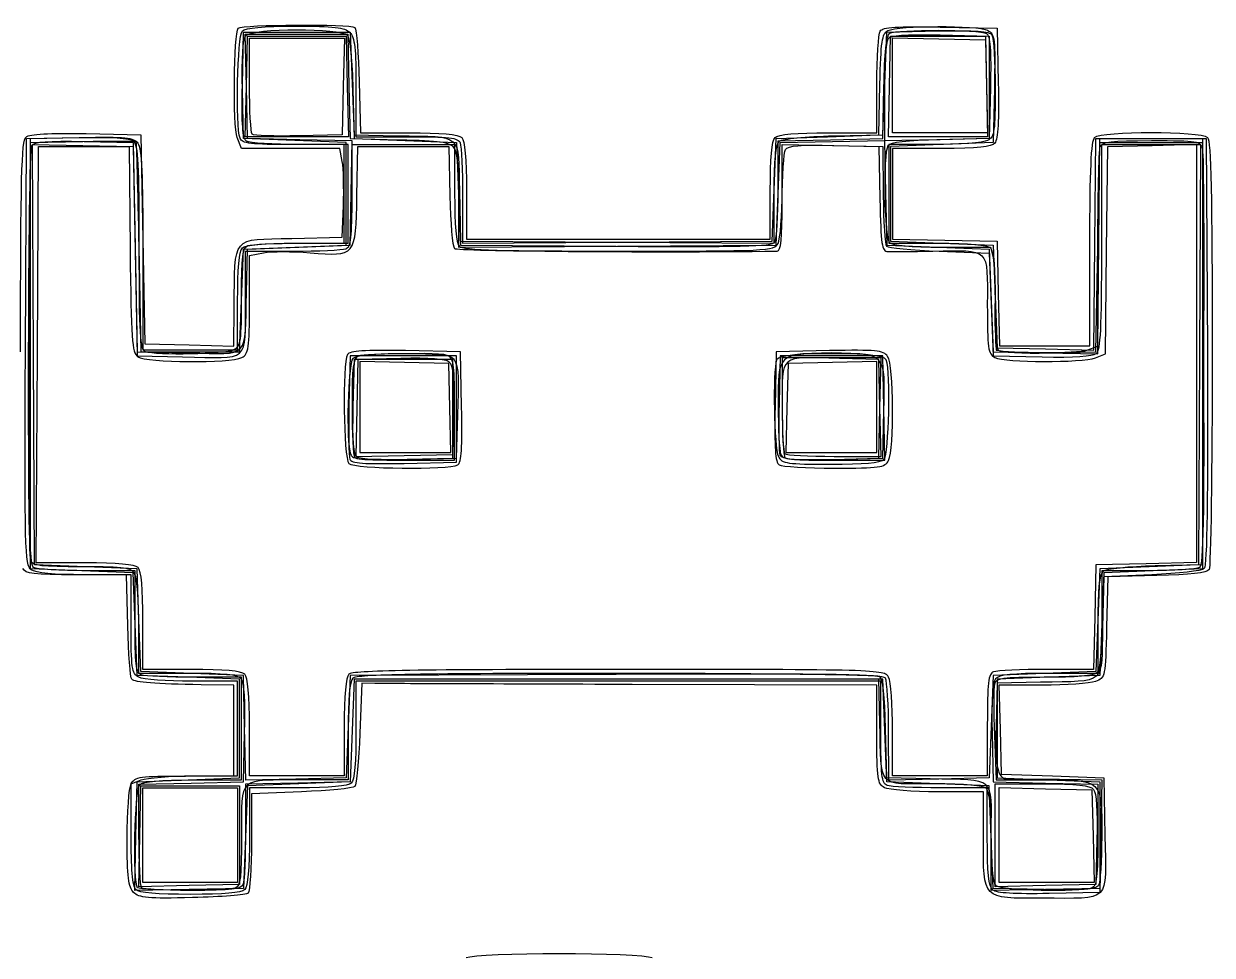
# Model space of a CAD drawing. Extents: x 86 to 356, y 52 to 258.
# Drawn here: x 194 to 279, y 187.7 to 254.3 of the extents above; entities that cross this region are included whole.
import ezdxf

# ---------------------------------------------------------------- set-up
doc = ezdxf.new("R2010")
doc.units = 0
doc.layers.add('Layer_1', color=7, linetype='CONTINUOUS')

msp = doc.modelspace()

# ---------------------------------------------------------------- linework, layer by layer
at = {"layer": 'Layer_1', "color": 7}
for points in [[(209.591859, 249.949873), (209.670946, 253.737944), (213.480946, 253.737944), (217.290946, 253.737944), (217.432057, 250.069055), (217.573169, 246.400166), (220.677613, 246.33057)], [(209.87418, 249.857391), (209.953169, 253.455724), (213.480946, 253.455724), (217.008724, 253.455724), (217.087712, 249.857391), (217.166698, 246.259058), (213.480946, 246.259058), (209.795195, 246.259058), (209.87418, 249.857391), (209.87418, 249.857391)], [(209.883573, 235.11128), (209.953169, 238.215724), (213.622057, 238.356836), (217.290946, 238.497947), (217.369636, 242.229142), (217.448325, 245.96034), (213.700747, 246.039142), (209.953169, 246.117947), (209.87442, 249.857391), (209.795674, 253.596836), (213.464563, 253.596836), (217.133452, 253.596836), (217.212198, 249.857391), (217.290946, 246.117947), (220.818724, 246.041868)], [(210.09428, 249.974985), (210.09428, 253.314613), (213.489633, 253.314613), (216.884987, 253.314613), (216.805744, 249.857391), (216.726502, 246.400169), (213.607261, 246.320893)], [(251.881109, 246.320503), (255.390946, 246.400166), (255.532057, 250.069055), (255.673169, 253.737944), (259.319968, 253.817293)], [(259.50543, 253.535353), (263.010946, 253.455724), (263.010946, 249.786836), (263.010946, 246.117947), (259.263368, 246.039142), (255.51579, 245.96034), (255.594479, 242.229142), (255.673169, 238.497947), (259.342057, 238.356836), (263.010946, 238.215724), (263.152057, 234.546836), (263.293169, 230.877947), (267.032613, 230.799198), (270.772057, 230.720453), (270.772057, 237.902229)], [(255.876402, 249.857391), (255.955391, 253.455724), (259.342057, 253.455724), (262.728724, 253.455724), (262.807712, 249.857391), (262.886698, 246.259058), (259.342057, 246.259058), (255.797417, 246.259058), (255.876402, 249.857391), (255.876402, 249.857391)], [(256.096502, 249.936904), (256.096502, 253.332526), (259.412613, 253.253016), (262.728724, 253.173502), (262.808237, 249.857391), (262.887748, 246.54128), (259.492126, 246.54128), (256.096502, 246.54128), (256.096502, 249.936904), (256.096502, 249.936904)], [(259.504795, 254.098771), (263.575391, 254.020169), (263.654117, 250.107821)], [(217.948375, 250.187467), (218.041358, 246.54128), (221.490263, 246.54128)], [(225.33428, 241.999365), (225.33428, 238.632507), (236.411502, 238.706337), (247.488724, 238.780169), (247.629835, 242.449058), (247.770946, 246.117947), (251.439835, 246.259058), (255.108724, 246.400169), (255.18767, 249.993064)], [(251.49628, 246.54128), (254.967613, 246.54128), (254.971931, 249.998502)], [(202.180255, 238.356836), (202.333169, 230.877947), (205.860946, 230.877947), (209.388724, 230.877947), (209.529835, 234.546836), (209.670946, 238.215724), (213.339835, 238.356836), (217.008724, 238.497947), (217.008724, 242.166836), (217.008724, 245.835724), (213.339835, 245.976836), (209.670946, 246.117947), (209.591456, 249.606041)], [(217.493503, 249.627772), (217.573169, 246.117938), (221.242057, 245.976827), (224.910946, 245.835716), (225.052057, 242.166827), (225.193169, 238.497938), (236.322238, 238.424061)], [(217.71428, 249.766676), (217.71428, 246.259058), (221.352974, 246.259058)], [(225.052057, 241.686361), (225.052057, 238.350432), (236.411502, 238.424191), (247.770946, 238.497947), (247.912057, 242.166836), (248.053169, 245.835724), (251.792613, 245.914473), (255.532057, 245.993219), (255.536375, 249.442251)], [(247.907737, 242.511412), (247.912055, 245.960444), (251.651499, 246.039193), (255.390944, 246.117938), (255.470375, 249.775657)], [(263.371595, 249.702127), (263.293169, 245.835713), (259.62428, 245.694602), (255.955391, 245.553491), (255.955391, 242.166824), (255.955391, 238.780158), (259.62428, 238.639047), (263.293169, 238.497935), (263.43428, 234.829047), (263.575391, 231.160158), (267.027987, 231.080952), (270.480584, 231.001749), (270.555765, 238.559841), (270.630946, 246.117935), (274.582057, 246.117935), (278.533169, 246.117935), (278.606202, 230.894524)], [(263.090293, 249.764735), (263.010944, 246.117935), (259.494158, 246.038216)], [(194.074988, 230.877947), (194.148724, 246.117947), (197.956176, 246.197166)], [(194.35789, 230.755033), (194.430946, 245.835724), (198.170391, 245.914473)], [(201.972376, 196.227154), (202.050946, 200.115724), (205.719835, 200.256836), (209.388724, 200.397947), (209.388724, 203.925724), (209.388724, 207.453502), (205.719835, 207.594613), (202.050946, 207.735724), (201.909835, 211.404613), (201.768724, 215.073502), (198.099835, 215.214613), (194.430946, 215.355724), (194.430946, 230.736836), (194.430946, 246.117947), (197.919041, 246.197437)], [(209.749751, 203.987909), (209.670946, 207.735724), (206.002057, 207.876836), (202.333169, 208.017947), (202.192057, 211.686836), (202.050946, 215.355724), (198.382057, 215.496836), (194.713169, 215.637947), (194.640135, 230.67473), (194.567102, 245.711516), (198.167913, 245.632508), (201.768724, 245.553502), (201.909835, 238.074613), (202.050946, 230.595724), (205.296502, 230.513818)], [(198.263211, 245.915353), (201.768724, 245.835724), (201.909835, 238.356836), (202.050946, 230.877947), (205.782971, 230.799252)], [(198.420821, 246.478895), (202.333169, 246.400169), (202.47428, 238.92128), (202.615391, 231.442391), (205.790391, 231.362593), (208.965391, 231.282794), (209.001408, 234.043704)], [(216.729327, 244.495169), (216.559813, 245.412391), (213.037841, 245.412391), (209.515865, 245.412391), (209.219893, 246.188502)], [(210.291149, 246.438483), (210.291149, 246.438483)], [(213.39628, 238.639058), (216.867613, 238.639058), (216.867613, 242.166836), (216.867613, 245.694613), (213.228919, 245.694613)], [(213.786252, 238.639058), (217.149835, 238.639058), (217.149835, 242.166836), (217.149835, 245.694613), (213.692613, 245.698931)], [(217.432057, 242.055919), (217.432057, 245.694613), (221.100946, 245.694613), (224.769835, 245.694613), (224.769835, 242.22328)], [(248.19428, 242.438937), (248.19428, 245.711476), (251.792613, 245.632491), (255.390946, 245.553502), (255.424257, 242.08649)], [(271.05428, 238.391394), (271.05428, 245.694613), (274.58453, 245.694613), (278.114783, 245.694613), (278.041752, 230.66628), (277.968724, 215.637947), (274.440946, 215.496836), (270.913169, 215.355724), (270.772057, 211.686836), (270.630946, 208.017947), (266.962057, 207.876836), (263.293169, 207.735724), (263.152057, 204.066836), (263.010946, 200.397947), (259.412613, 200.318958), (255.81428, 200.239973), (255.809962, 203.705625)], [(259.078389, 245.694611), (255.81428, 245.694611), (255.81428, 242.166833), (255.81428, 238.639055), (259.285613, 238.639055)], [(269.991245, 230.986176), (270.762651, 231.283731), (270.837911, 238.700839), (270.913169, 246.117944), (274.582057, 246.117944), (278.250946, 246.117944), (278.250946, 230.736833), (278.250946, 215.355722), (274.723169, 215.214611), (271.195391, 215.073499), (271.05428, 211.404611), (270.913169, 207.735722), (267.24428, 207.594611), (263.575391, 207.453499), (263.575391, 203.925722), (263.575391, 200.397944), (267.24428, 200.256833), (270.913169, 200.115722), (270.913169, 196.305722), (270.913169, 192.495722), (267.032613, 192.417202), (263.152057, 192.338682), (263.152057, 195.81798)], [(270.607872, 230.445819), (271.327095, 230.71927), (271.402356, 238.136375), (271.477613, 245.553483), (274.652613, 245.633281), (277.827613, 245.713079), (277.827613, 230.754491), (277.827613, 215.795901), (274.22928, 215.716915), (270.630946, 215.637927), (270.552198, 211.898483), (270.473452, 208.159038), (267.118059, 208.159038)], [(267.267752, 230.798016), (270.630944, 230.877935), (270.772055, 238.356824), (270.913166, 245.835713), (274.582055, 245.835713), (278.250944, 245.835713), (278.324, 230.755025)], [(198.323118, 215.779058), (194.84929, 215.779058), (194.92234, 230.66628), (194.995391, 245.553502), (198.240946, 245.553502), (201.486502, 245.553502), (201.55936, 238.215724)], [(217.779312, 242.025719), (217.855391, 245.553497), (221.100946, 245.553497), (224.346502, 245.553497), (224.426272, 242.030615)], [(251.885814, 245.633744), (255.108724, 245.553497), (255.187473, 241.814052)], [(259.589724, 245.412391), (256.096502, 245.412391), (256.096502, 242.175029), (256.096502, 238.937663), (259.835946, 238.858917), (263.575391, 238.780169), (263.654139, 235.040724), (263.732885, 231.30128), (266.97025, 231.30128), (270.207613, 231.30128), (270.207613, 238.582613)], [(225.114206, 242.375234), (225.193169, 238.780166), (236.411502, 238.706373), (247.629835, 238.632578), (247.629835, 242.129038)], [(225.616502, 242.392613), (225.616502, 238.92128), (236.482057, 238.92128), (247.347613, 238.92128), (247.347613, 242.392613)], [(213.116041, 238.983312), (216.726502, 239.062391), (216.81267, 241.320169)], [(202.47428, 238.161783), (202.47428, 231.019058), (205.860946, 231.019058), (209.247613, 231.019058), (209.247613, 234.490391)], [(209.812057, 234.411101), (209.812057, 238.074613), (213.175641, 238.074613)], [(259.43492, 238.074613), (263.010946, 237.933502), (263.152057, 234.264613), (263.293169, 230.595724), (266.781263, 230.516234)], [(259.650126, 238.356824), (263.090863, 238.356824), (263.275866, 237.619716)], [(210.09428, 234.261754), (210.09428, 237.766813), (211.109602, 237.957291)], [(224.910946, 226.785724), (224.910946, 230.595724), (221.100946, 230.595724), (217.290946, 230.595724), (217.211264, 227.083602)], [(220.919048, 230.393907), (217.855391, 230.313502), (217.776078, 226.847523), (217.696765, 223.381543), (221.162745, 223.460856), (224.628724, 223.540169), (224.70813, 226.673267), (224.70813, 226.673267)], [(225.272005, 226.948609), (225.193169, 230.877947), (221.263831, 230.956785)], [(251.578398, 230.957166), (247.770946, 230.877947), (247.69211, 226.948609)], [(255.469695, 226.85628), (255.390946, 230.595724), (251.722057, 230.595724), (248.053169, 230.595724), (247.97319, 227.225489)], [(255.187712, 226.85628), (255.266698, 230.454613), (251.73049, 230.454613), (248.19428, 230.454613), (248.19428, 226.973874)], [(255.187966, 226.85628), (255.108724, 230.313502), (252.286502, 230.39601)], [(224.628724, 226.785724), (224.628724, 230.313502), (221.100946, 230.313502), (217.573169, 230.313502), (217.49324, 226.949284)], [(224.4263, 226.85628), (224.346502, 230.03128), (221.171502, 230.111078), (217.996502, 230.190877), (217.996502, 226.936078), (217.996502, 223.68128), (221.2513, 223.68128), (224.506099, 223.68128), (224.4263, 226.85628), (224.4263, 226.85628)], [(254.967613, 226.936078), (254.967613, 230.190877), (251.792613, 230.111078), (248.617613, 230.03128), (248.537815, 226.85628), (248.458016, 223.68128), (251.712815, 223.68128), (254.967613, 223.68128), (254.967613, 226.936078), (254.967613, 226.936078)], [(278.329088, 230.172391), (278.250946, 215.637947), (274.881854, 215.557976)], [(221.165804, 222.896937), (224.910946, 222.975724), (224.910946, 226.785724), (224.910946, 226.785724)], [(221.20475, 223.179432), (224.910946, 223.257947), (224.993036, 226.362391), (224.993036, 226.362391)], [(221.289095, 223.116836), (224.769835, 223.116836), (224.769835, 226.75553), (224.769835, 226.75553)], [(221.383169, 223.186872), (224.628724, 223.257947), (224.628724, 226.785724), (224.628724, 226.785724)], [(251.825949, 223.179207), (255.390946, 223.257947), (255.471041, 226.641424), (255.471041, 226.641424)], [(251.848126, 223.178916), (255.108724, 223.257947), (255.187712, 226.85628), (255.187712, 226.85628)], [(251.862503, 223.116836), (255.54844, 223.116836), (255.469695, 226.85628), (255.469695, 226.85628)], [(251.918893, 223.399058), (255.267209, 223.399058), (255.187966, 226.85628), (255.187966, 226.85628)], [(224.989782, 222.790155), (224.989782, 222.790155)], [(255.475613, 223.17328), (255.475613, 223.17328)], [(255.804351, 223.098282), (255.804351, 223.098282)], [(201.909835, 211.575919), (201.909835, 215.214613), (198.452613, 215.218931)], [(274.370388, 215.218923), (271.054277, 215.214605), (271.054277, 211.743272)], [(201.393518, 211.286204), (201.300534, 214.932391), (197.684269, 214.932391)], [(201.627613, 211.414542), (201.627613, 214.932391), (198.294887, 214.932391)], [(274.639735, 214.93238), (271.195391, 214.791269), (271.116428, 211.196204)], [(274.994398, 214.870999), (271.477613, 214.79128), (271.398548, 211.182727)], [(205.68528, 207.876836), (202.192057, 207.876836), (202.192057, 211.140944)], [(205.945613, 208.159058), (202.47428, 208.159058), (202.47428, 211.630391)], [(270.772057, 211.370058), (270.772057, 207.876836), (267.278835, 207.876836)], [(255.17832, 204.349055), (255.108724, 207.453499), (236.340946, 207.453499), (217.573169, 207.453499), (217.432057, 203.784611), (217.290946, 200.115722), (213.622057, 199.974611), (209.953169, 199.833499), (209.812057, 196.164611), (209.670946, 192.495722), (205.782376, 192.417151), (201.893802, 192.338578), (201.972376, 196.227151), (201.972376, 196.227154)], [(206.058502, 200.256836), (209.529835, 200.256836), (209.529835, 203.925724), (209.529835, 207.594613), (206.166252, 207.594613)], [(236.323056, 207.808284), (217.290946, 207.735724), (217.149835, 204.066836), (217.008724, 200.397947), (213.41864, 200.31902), (209.828556, 200.240094), (209.749751, 203.987909), (209.749751, 203.987909)], [(266.939968, 192.416366), (263.293166, 192.495716), (263.152055, 196.164605), (263.010944, 199.833494), (259.342055, 199.974605), (255.673166, 200.115716), (255.532055, 203.784605), (255.390944, 207.453494), (236.482055, 207.453494), (217.573166, 207.453494), (217.432055, 203.784605), (217.290944, 200.115716), (213.551499, 200.036968), (209.812055, 199.958222), (209.812055, 196.602828)], [(205.447542, 200.539058), (208.965391, 200.539058), (208.965391, 203.784613), (208.965391, 207.030169), (206.637057, 207.066601)], [(206.161541, 200.539058), (209.247613, 200.539058), (209.247613, 203.925724), (209.247613, 207.312391), (205.983504, 207.312391)], [(255.249835, 203.673686), (255.249835, 207.31238), (236.482057, 207.31238), (217.71428, 207.31238), (217.71428, 203.841047)], [(219.054835, 207.1556), (218.137613, 207.171291), (217.996502, 203.595265)], [(254.967613, 203.51232), (254.967613, 207.030169), (237.469835, 207.085044)], [(266.679835, 207.240865), (263.575391, 207.171269), (263.494986, 204.107611)], [(266.793331, 207.030169), (263.698016, 207.030169), (263.777815, 203.855169), (263.857613, 200.680169), (267.526502, 200.539058), (271.195391, 200.397947), (271.273293, 196.270006)], [(216.867613, 204.010371), (216.867613, 200.539038), (213.480946, 200.539038), (210.09428, 200.539038), (210.09428, 204.010371), (210.09428, 204.010391)], [(262.869835, 204.177732), (262.869835, 200.539038), (259.483169, 200.539038), (256.096502, 200.539038), (256.096502, 203.803147)], [(202.192057, 196.34457), (202.192057, 199.95823), (205.931502, 200.036976), (209.670946, 200.115724), (209.750437, 203.603819)], [(217.149835, 203.728169), (217.149835, 200.256836), (213.974835, 200.252969)], [(258.777613, 200.328351), (255.673169, 200.397947), (255.593449, 203.914732)], [(263.213678, 203.603819), (263.293169, 200.115724), (267.032613, 200.036976), (270.772057, 199.95823), (270.772057, 196.327727)], [(263.378958, 203.431827), (263.496721, 200.256827), (266.832009, 200.256827)], [(201.627613, 196.369154), (201.627613, 199.988583), (202.351541, 200.263821)], [(202.254118, 196.226674), (202.333169, 199.833502), (205.860946, 199.833502), (209.388724, 199.833502), (209.388724, 196.305724), (209.388724, 192.777947), (205.781896, 192.698896), (202.175068, 192.619846), (202.254118, 196.226674), (202.254118, 196.226674)], [(263.43428, 196.297292), (263.43428, 199.974613), (266.786391, 199.974613)], [(268.028141, 200.30154), (271.069776, 200.256824), (270.991474, 196.235158), (270.913169, 192.213491), (267.283638, 192.134271)], [(202.47428, 196.305724), (202.47428, 199.692391), (205.860946, 199.692391), (209.247613, 199.692391), (209.247613, 196.305724), (209.247613, 192.919058), (205.860946, 192.919058), (202.47428, 192.919058), (202.47428, 196.305724), (202.47428, 196.305724)], [(213.565613, 199.69238), (210.09428, 199.69238), (210.09428, 196.221047)], [(213.811417, 199.41018), (210.235391, 199.269069), (210.235391, 195.836141)], [(262.587613, 196.043661), (262.587613, 199.410169), (259.323504, 199.410169)], [(262.869835, 196.199157), (262.869835, 199.69238), (259.506252, 199.69238)], [(263.716502, 196.314671), (263.716502, 199.710293), (267.032613, 199.630782), (270.348724, 199.551269), (270.428237, 196.235158), (270.507748, 192.919047), (267.112126, 192.919047), (263.716502, 192.919058), (263.716502, 196.314682), (263.716502, 196.314671)], [(270.711027, 195.983108), (270.630946, 192.777947), (267.032613, 192.698958), (263.43428, 192.619973), (263.43428, 196.297292), (263.43428, 196.297292)], [(201.809982, 192.212574), (201.809982, 192.212562)], [(201.96628, 192.411047), (201.96628, 192.411058)], [(202.097981, 192.542754), (202.097984, 192.542762)], [(202.380207, 192.542754), (202.380207, 192.542762)]]:
    msp.add_lwpolyline(points, dxfattribs=at)
for points in [[(209.288532, 254.01486), (209.56119, 254.286307), (217.353744, 254.33354), (217.622848, 254.065378)], [(209.58628, 253.822613), (209.81276, 254.049094), (211.068169, 254.16128), (213.376121, 254.16128)], [(213.376121, 254.16128), (216.137256, 254.16128), (216.915969, 254.072606), (217.270787, 253.717788)], [(255.754691, 253.847167), (256.440542, 254.214222), (262.211399, 254.231443), (262.889644, 253.868446)], [(209.219893, 246.188502), (208.909463, 247.00253), (208.968165, 253.695915), (209.288532, 254.01486)], [(209.418919, 246.14103), (209.089252, 247.000128), (209.230135, 253.466469), (209.58628, 253.822613)], [(209.591456, 249.606041), (209.538344, 251.936711), (209.620045, 253.224364), (209.83768, 253.486597)], [(209.83768, 253.486597), (210.290424, 254.032121), (216.655667, 254.05116), (217.10617, 253.508328)], [(217.10617, 253.508328), (217.281179, 253.297454), (217.448189, 251.624246), (217.493503, 249.627772)], [(217.270787, 253.717788), (217.626384, 253.36219), (217.71428, 252.579125), (217.71428, 249.766676)], [(217.622848, 254.065378), (217.750746, 253.937929), (217.897233, 252.19287), (217.948375, 250.187467)], [(254.971931, 249.998502), (254.974189, 251.899974), (255.079291, 253.618095), (255.205227, 253.816548)], [(255.18767, 249.993064), (255.255039, 253.058999), (255.338202, 253.624268), (255.754691, 253.847167)], [(255.205227, 253.816548), (255.377764, 254.088438), (256.437539, 254.158001), (259.504795, 254.098771)], [(255.470375, 249.775657), (255.524485, 252.267419), (255.65943, 253.503031), (255.893708, 253.651892)], [(255.770307, 253.253131), (255.941579, 253.523046), (256.890585, 253.594753), (259.50543, 253.535353)], [(255.893708, 253.651892), (256.351707, 253.942902), (262.347174, 253.933434), (262.808071, 253.64097)], [(259.319968, 253.817293), (262.047931, 253.87665), (263.024572, 253.805553), (263.1962, 253.535071)], [(262.808071, 253.64097), (263.078541, 253.469342), (263.14965, 252.4927), (263.090293, 249.764735)], [(262.889644, 253.868446), (263.413051, 253.588327), (263.444849, 253.313439), (263.371595, 249.702127)], [(263.1962, 253.535071), (263.32239, 253.336206), (263.427583, 251.622217), (263.429959, 249.726206)], [(255.536375, 249.442251), (255.538633, 251.339216), (255.644021, 253.054114), (255.770307, 253.253131)], [(209.874081, 245.932527), (209.6031, 246.104482), (209.532545, 247.108798), (209.591859, 249.949873)], [(210.291149, 246.438483), (210.182872, 246.546764), (210.09428, 248.138187), (210.09428, 249.974985)], [(263.654117, 250.107821), (263.707327, 247.463534), (263.627531, 246.068566), (263.407895, 245.803932)], [(263.429959, 249.726206), (263.433882, 246.604334), (263.382749, 246.251336), (262.888389, 245.986761)], [(194.116932, 246.232673), (194.381566, 246.452301), (195.776534, 246.532105), (198.420821, 246.478895)], [(220.677613, 246.33057), (225.43575, 246.223899), (225.021561, 246.593158), (225.114206, 242.375234)], [(221.490263, 246.54128), (223.796448, 246.54128), (225.051377, 246.429071), (225.277835, 246.202613)], [(247.68628, 246.202613), (247.912975, 246.429308), (249.172651, 246.54128), (251.49628, 246.54128)], [(270.54628, 246.202613), (271.016479, 246.672813), (278.147636, 246.672813), (278.617835, 246.202613)], [(193.725391, 230.866472), (193.725391, 243.349364), (193.791987, 245.962993), (194.116932, 246.232673)], [(194.528087, 245.633131), (194.699359, 245.903046), (195.648366, 245.974753), (198.263211, 245.915353)], [(197.919041, 246.197437), (200.249711, 246.250549), (201.537364, 246.168848), (201.799596, 245.951213)], [(197.956176, 246.197166), (201.290053, 246.266534), (201.80782, 246.215934), (202.118953, 245.790448)], [(198.170391, 245.914473), (200.227085, 245.957783), (201.936274, 245.957783), (201.968588, 245.914473)], [(201.799596, 245.951213), (202.116151, 245.688498), (202.192057, 244.218806), (202.192057, 238.352472)], [(201.968588, 245.914473), (202.000903, 245.87116), (202.096153, 242.470224), (202.180255, 238.356836)], [(202.118953, 245.790448), (202.382414, 245.430143), (202.47428, 243.457844), (202.47428, 238.161783)], [(213.228919, 245.694613), (210.171253, 245.694613), (209.562869, 245.765897), (209.418919, 246.14103)], [(213.692613, 245.698931), (211.791141, 245.701189), (210.072803, 245.806427), (209.874081, 245.932527)], [(213.607261, 246.320893), (211.891677, 246.277289), (210.399427, 246.330206), (210.291149, 246.438483)], [(220.818724, 246.041868), (223.727306, 245.979141), (224.408421, 245.882985), (224.69928, 245.494038)], [(221.352974, 246.259058), (224.41064, 246.259058), (225.019023, 246.187774), (225.162974, 245.812642)], [(225.162974, 245.812642), (225.257193, 245.567114), (225.33428, 243.851141), (225.33428, 241.999365)], [(225.277835, 246.202613), (225.50453, 245.975918), (225.616502, 244.716242), (225.616502, 242.392613)], [(247.347613, 242.392613), (247.347613, 244.716242), (247.459585, 245.975918), (247.68628, 246.202613)], [(247.629835, 242.129038), (247.629835, 244.672159), (247.730916, 245.709385), (248.000554, 245.933167)], [(248.000554, 245.933167), (248.211427, 246.108176), (249.884638, 246.275187), (251.881109, 246.320503)], [(248.432913, 245.351521), (248.603364, 245.620155), (249.497252, 245.693216), (251.885814, 245.633744)], [(259.494158, 246.038216), (257.115383, 245.984292), (255.906719, 245.847304), (255.759035, 245.614883)], [(262.888389, 245.986761), (262.588149, 245.826078), (260.873649, 245.694611), (259.078389, 245.694611)], [(263.407895, 245.803932), (263.162804, 245.508618), (262.224447, 245.412391), (259.589724, 245.412391)], [(270.207613, 238.582613), (270.207613, 243.869575), (270.300374, 245.956708), (270.54628, 246.202613)], [(270.943364, 245.530419), (271.0868, 245.904211), (271.682789, 245.976836), (274.606876, 245.976836)], [(274.606876, 245.976836), (277.994624, 245.976836), (278.103691, 245.957842), (278.253156, 245.341836)], [(278.617835, 246.202613), (278.872919, 245.94753), (278.955435, 242.134115), (278.952181, 230.750947)], [(194.461141, 215.943252), (194.200622, 216.622152), (194.265104, 245.218685), (194.528087, 245.633131)], [(224.69928, 245.494038), (224.934997, 245.178824), (225.052057, 243.915352), (225.052057, 241.686361)], [(248.1986, 241.53183), (248.200858, 243.433302), (248.306418, 245.152163), (248.432913, 245.351521)], [(255.759035, 245.614883), (255.392515, 245.038063), (255.488725, 239.077487), (255.870721, 238.695491)], [(270.772057, 237.902229), (270.772057, 241.852206), (270.849144, 245.284892), (270.943364, 245.530419)], [(278.253156, 245.341836), (278.337896, 244.992586), (278.372068, 238.166336), (278.329088, 230.172391)], [(216.81267, 241.320169), (216.860064, 242.561947), (216.822548, 243.990697), (216.729327, 244.495169)], [(247.677359, 238.706283), (247.801689, 238.902137), (247.90536, 240.614447), (247.907737, 242.511412)], [(247.902129, 238.620505), (248.062812, 238.920744), (248.19428, 240.63904), (248.19428, 242.438937)], [(214.429591, 237.960762), (217.700581, 237.695355), (217.68553, 237.677089), (217.779312, 242.025719)], [(216.985641, 238.245919), (217.360774, 238.38987), (217.432057, 238.998253), (217.432057, 242.055919)], [(224.426272, 242.030615), (224.470143, 240.093033), (224.616574, 238.397205), (224.751669, 238.262108)], [(224.769835, 242.22328), (224.769835, 239.899651), (224.881807, 238.639975), (225.108502, 238.41328)], [(247.841502, 238.070679), (248.104073, 238.073614), (248.195386, 238.958629), (248.1986, 241.53183)], [(255.187473, 241.814052), (255.257108, 238.507187), (255.322403, 238.071633), (255.751917, 238.048897)], [(255.424257, 242.08649), (255.442573, 240.17963), (255.547865, 238.52863), (255.658231, 238.417601)], [(209.001408, 234.043704), (209.069706, 239.278892), (208.743722, 238.887549), (213.116041, 238.983312)], [(201.55936, 238.215724), (201.623859, 231.719689), (201.686702, 230.837479), (202.10719, 230.525169)], [(202.192057, 238.352472), (202.192057, 231.980772), (202.247381, 231.058219), (202.638474, 230.908142)], [(209.247613, 234.490391), (209.247613, 236.81402), (209.359585, 238.073696), (209.58628, 238.300391)], [(209.529835, 234.808794), (209.529835, 237.72873), (209.602502, 238.324332), (209.976252, 238.467752)], [(209.58628, 238.300391), (209.812975, 238.527086), (211.072651, 238.639058), (213.39628, 238.639058)], [(209.976252, 238.467752), (210.221779, 238.561972), (211.936279, 238.639058), (213.786252, 238.639058)], [(211.109602, 237.957291), (211.66803, 238.062052), (213.162024, 238.063615), (214.429591, 237.960762)], [(213.175641, 238.074613), (215.025613, 238.074613), (216.740113, 238.151702), (216.985641, 238.245919)], [(224.751669, 238.262108), (224.93364, 238.080134), (238.550978, 237.967239), (247.841502, 238.070679)], [(225.108502, 238.41328), (225.360408, 238.161374), (228.286, 238.074613), (236.528573, 238.074613)], [(236.322238, 238.424061), (245.038126, 238.366203), (247.500321, 238.427391), (247.677359, 238.706283)], [(236.528573, 238.074613), (247.195588, 238.074613), (247.6209, 238.095018), (247.902129, 238.620505)], [(255.658231, 238.417601), (255.768594, 238.306569), (257.468105, 238.152224), (259.43492, 238.074613)], [(255.751917, 238.048897), (256.019049, 238.034758), (257.47137, 238.044749), (258.979295, 238.07108)], [(255.870721, 238.695491), (256.097092, 238.469123), (257.350294, 238.356824), (259.650126, 238.356824)], [(258.979295, 238.07108), (263.11799, 238.143382), (262.869835, 238.386757), (262.869835, 234.255515)], [(259.285613, 238.639055), (261.609242, 238.639055), (262.868918, 238.527083), (263.095613, 238.300388)], [(263.095613, 238.300388), (263.322308, 238.073693), (263.43428, 236.814017), (263.43428, 234.490388)], [(270.661819, 230.762459), (270.978449, 231.025238), (271.05428, 232.499277), (271.05428, 238.391394)], [(263.275866, 237.619716), (263.377618, 237.21431), (263.439066, 235.617228), (263.412419, 234.070648)], [(205.782971, 230.799252), (210.171117, 230.70672), (209.775501, 230.290704), (209.883573, 235.11128)], [(208.983944, 231.028986), (209.47844, 231.293635), (209.529835, 231.649494), (209.529835, 234.808794)], [(205.296502, 230.513818), (210.18281, 230.390509), (209.812057, 230.07052), (209.812057, 234.411101)], [(209.548389, 230.464542), (210.04311, 230.729309), (210.09428, 231.085247), (210.09428, 234.261754)], [(262.869835, 234.255515), (262.869835, 231.085166), (262.921084, 230.729255), (263.415726, 230.464531)], [(263.412419, 234.070648), (263.385777, 232.52407), (263.485602, 231.137055), (263.634265, 230.988392)], [(263.43428, 234.490388), (263.43428, 232.581155), (263.46603, 231.010978), (263.504835, 231.001106)], [(194.481707, 215.285169), (194.037924, 215.61102), (194.006876, 216.801219), (194.074988, 230.877947)], [(194.640113, 215.448799), (194.360298, 215.626438), (194.300354, 218.877494), (194.35789, 230.755033)], [(202.10719, 230.525169), (202.696702, 230.087321), (208.751368, 230.037988), (209.548389, 230.464542)], [(202.638474, 230.908142), (203.385313, 230.621551), (208.401133, 230.717077), (208.983944, 231.028986)], [(217.105377, 230.674563), (216.728489, 230.080644), (216.816644, 223.280694), (217.20628, 222.891058)], [(217.488502, 230.398169), (217.131146, 230.040816), (216.995959, 224.410658), (217.324195, 223.55529)], [(221.263831, 230.956785), (218.309661, 231.016055), (217.277634, 230.946005), (217.105377, 230.674563)], [(217.878474, 230.56553), (217.505082, 230.422248), (217.432057, 229.829776), (217.432057, 226.943679)], [(221.293126, 230.736836), (218.973677, 230.736836), (217.71514, 230.624807), (217.488502, 230.398169)], [(224.323419, 230.56553), (223.742823, 230.788327), (218.45907, 230.788327), (217.878474, 230.56553)], [(224.385124, 230.140339), (224.115379, 230.364206), (222.972664, 230.447806), (220.919048, 230.393907)], [(224.993036, 226.362391), (225.117474, 231.068249), (225.397785, 230.736836), (221.293126, 230.736836)], [(224.769835, 226.75553), (224.769835, 229.813196), (224.698552, 230.421579), (224.323419, 230.56553)], [(255.642974, 230.290419), (255.387102, 230.957212), (248.057012, 230.957212), (247.801141, 230.290419)], [(251.790674, 230.736836), (247.843046, 230.736836), (247.912057, 230.801882), (247.912057, 227.081098)], [(252.286502, 230.39601), (247.932804, 230.523289), (248.19428, 230.742291), (248.19428, 226.968494)], [(255.741176, 230.550448), (255.430043, 230.975946), (254.912275, 231.026534), (251.578398, 230.957166)], [(255.471041, 226.641424), (255.569934, 230.819055), (255.64382, 230.736836), (251.790674, 230.736836)], [(255.804351, 223.098282), (256.232595, 223.898467), (256.181307, 229.948532), (255.741176, 230.550448)], [(263.415726, 230.464531), (264.105734, 230.095251), (269.647873, 230.080838), (270.607872, 230.445819)], [(263.504835, 231.001106), (264.384957, 230.777193), (269.419423, 230.765605), (269.991245, 230.986176)], [(263.634265, 230.988392), (263.785703, 230.836954), (265.383447, 230.753238), (267.267752, 230.798016)], [(266.781263, 230.516234), (269.111933, 230.463122), (270.399586, 230.544823), (270.661819, 230.762459)], [(278.324, 230.755025), (278.381536, 218.877485), (278.32146, 215.626429), (278.041777, 215.44879)], [(278.606202, 230.894524), (278.656045, 220.505058), (278.584753, 215.57623), (278.381658, 215.372302)], [(278.952181, 230.750947), (278.949923, 222.438797), (278.849607, 215.48332), (278.729522, 215.294333)], [(224.70813, 226.673267), (224.770021, 229.115192), (224.69876, 229.88004), (224.385124, 230.140339)], [(247.801141, 230.290419), (247.513235, 229.540151), (247.610791, 223.961978), (247.921986, 223.380505)], [(255.475613, 223.17328), (255.831337, 223.529004), (255.970275, 229.437487), (255.642974, 230.290419)], [(217.211264, 227.083602), (217.167437, 225.151934), (217.196616, 223.401979), (217.276121, 223.194814)], [(247.912057, 227.081098), (247.912057, 225.391812), (247.990558, 223.805097), (248.086505, 223.555067)], [(247.97319, 227.225489), (247.9292, 225.371859), (247.956962, 223.689109), (248.034886, 223.486044)], [(248.19428, 226.973874), (248.19428, 225.059464), (248.282762, 223.404651), (248.390904, 223.296507)], [(248.19428, 226.968494), (248.19428, 225.212268), (248.278946, 223.690687), (248.382429, 223.587207)], [(217.432057, 226.943679), (217.432057, 225.045878), (217.516724, 223.408464), (217.620207, 223.304985)], [(217.49324, 226.949284), (217.433847, 224.44943), (217.506364, 223.524782), (217.775463, 223.350431)], [(224.989782, 222.790155), (225.261238, 222.962412), (225.331277, 223.994439), (225.272005, 226.948609)], [(247.69211, 226.948609), (247.632838, 223.994439), (247.702891, 222.962412), (247.974333, 222.790155)], [(248.382429, 223.587207), (248.485908, 223.483724), (250.077317, 223.399058), (251.918893, 223.399058)], [(217.20628, 222.891058), (217.595916, 222.501422), (224.395865, 222.413267), (224.989782, 222.790155)], [(217.276121, 223.194814), (217.388759, 222.901286), (218.247265, 222.835539), (221.165804, 222.896937)], [(217.324195, 223.55529), (217.474427, 223.163795), (218.011446, 223.111781), (221.20475, 223.179432)], [(217.620207, 223.304985), (217.723686, 223.201502), (219.374686, 223.116836), (221.289095, 223.116836)], [(217.775463, 223.350431), (217.974647, 223.221382), (219.598113, 223.147778), (221.383169, 223.186872)], [(247.921986, 223.380505), (248.186451, 222.88635), (248.542198, 222.834613), (251.675542, 222.834613)], [(247.974333, 222.790155), (248.172913, 222.664137), (249.950173, 222.559088), (251.923796, 222.556712)], [(248.034886, 223.486044), (248.141583, 223.207993), (249.086618, 223.116836), (251.862503, 223.116836)], [(248.086505, 223.555067), (248.236455, 223.164303), (248.761535, 223.111527), (251.825949, 223.179207)], [(248.390904, 223.296507), (248.499049, 223.188365), (250.054799, 223.135448), (251.848126, 223.178916)], [(251.675542, 222.834613), (253.991449, 222.834613), (255.249022, 222.946689), (255.475613, 223.17328)], [(251.923796, 222.556712), (255.185172, 222.552789), (255.538822, 222.602141), (255.804351, 223.098282)], [(198.120102, 215.496836), (195.200163, 215.496836), (194.604561, 215.569502), (194.461141, 215.943252)], [(197.684269, 214.932391), (194.647055, 214.932391), (194.040571, 215.003872), (193.896697, 215.378807)], [(198.294887, 214.932391), (196.073099, 214.932391), (194.802006, 215.049988), (194.481707, 215.285169)], [(198.452613, 215.218931), (196.551141, 215.221189), (194.835515, 215.324751), (194.640113, 215.448799)], [(201.899907, 214.950944), (201.635258, 215.44544), (201.279399, 215.496836), (198.120102, 215.496836)], [(202.135613, 215.440391), (201.90889, 215.667114), (200.648689, 215.779058), (198.323118, 215.779058)], [(202.47428, 211.630391), (202.47428, 213.95402), (202.362308, 215.213696), (202.135613, 215.440391)], [(271.142409, 215.170643), (270.873257, 214.947267), (270.772057, 213.90874), (270.772057, 211.370058)], [(274.881854, 215.557976), (272.990248, 215.513077), (271.350345, 215.343214), (271.142409, 215.170643)], [(278.041777, 215.44879), (277.846375, 215.324742), (276.194249, 215.221299), (274.370388, 215.218923)], [(278.381658, 215.372302), (278.217991, 215.207956), (276.534126, 215.009991), (274.639735, 214.93238)], [(278.729522, 215.294333), (278.581838, 215.061911), (277.373173, 214.924924), (274.994398, 214.870999)], [(202.192057, 211.140944), (202.192057, 212.936205), (202.06059, 214.650705), (201.899907, 214.950944)], [(271.054277, 211.743272), (271.054277, 209.419643), (270.942305, 208.159967), (270.71561, 207.933272)], [(201.67534, 207.451995), (201.571479, 207.555407), (201.44466, 209.280804), (201.393518, 211.286204)], [(202.173504, 207.604542), (201.678619, 207.869396), (201.627613, 208.225391), (201.627613, 211.414542)], [(202.356252, 207.765919), (201.981119, 207.90987), (201.909835, 208.518253), (201.909835, 211.575919)], [(271.116428, 211.196204), (271.023783, 206.978277), (271.437972, 207.347536), (266.679835, 207.240865)], [(271.398548, 211.182727), (271.320297, 207.611137), (271.312157, 207.571386), (270.604065, 207.302172)], [(206.637057, 207.066601), (203.381209, 207.117548), (201.895323, 207.232963), (201.67534, 207.451995)], [(205.983504, 207.312391), (204.188243, 207.312391), (202.473743, 207.443859), (202.173504, 207.604542)], [(206.166252, 207.594613), (204.316279, 207.594613), (202.601779, 207.6717), (202.356252, 207.765919)], [(209.504212, 207.484375), (209.258179, 207.780826), (208.323936, 207.876836), (205.68528, 207.876836)], [(209.755613, 207.820391), (209.528918, 208.047086), (208.269242, 208.159058), (205.945613, 208.159058)], [(209.750437, 203.603819), (209.803548, 205.934489), (209.721848, 207.222142), (209.504212, 207.484375)], [(210.09428, 204.010391), (210.09428, 206.33402), (209.982308, 207.593696), (209.755613, 207.820391)], [(217.20628, 207.820371), (216.979585, 207.593676), (216.867613, 206.334), (216.867613, 204.010371)], [(217.488502, 207.538169), (217.261807, 207.311474), (217.149835, 206.051798), (217.149835, 203.728169)], [(236.528573, 208.159038), (222.139826, 208.159038), (217.462975, 208.077067), (217.20628, 207.820371)], [(236.326835, 207.872515), (222.309614, 207.875789), (217.74511, 207.794777), (217.488502, 207.538169)], [(255.580399, 207.526062), (255.402419, 207.806404), (251.361948, 207.865617), (236.323056, 207.808284)], [(255.170116, 207.649856), (254.981129, 207.769941), (246.501652, 207.870138), (236.326835, 207.872515)], [(255.804351, 207.613147), (255.519953, 208.144549), (255.008284, 208.159038), (236.528573, 208.159038)], [(255.593449, 203.914732), (255.539525, 206.293507), (255.402537, 207.502171), (255.170116, 207.649856)], [(255.809962, 203.705625), (255.807704, 205.611737), (255.704281, 207.33093), (255.580399, 207.526062)], [(256.096502, 203.803147), (256.096502, 205.598408), (255.965034, 207.312908), (255.804351, 207.613147)], [(263.316252, 207.987732), (262.941119, 207.843782), (262.869835, 207.235398), (262.869835, 204.177732)], [(263.459903, 207.484375), (263.242267, 207.222142), (263.160566, 205.934489), (263.213678, 203.603819)], [(267.118059, 208.159038), (265.272593, 208.159038), (263.561779, 208.081952), (263.316252, 207.987732)], [(266.938526, 207.594605), (263.897499, 207.594605), (263.486302, 207.537525), (263.380652, 207.100716)], [(267.278835, 207.876836), (264.640179, 207.876836), (263.705935, 207.780826), (263.459903, 207.484375)], [(270.71561, 207.933272), (270.489265, 207.706927), (269.236554, 207.594605), (266.938526, 207.594605)], [(237.469835, 207.085044), (227.846057, 207.115228), (219.559307, 207.146978), (219.054835, 207.1556)], [(263.380652, 207.100716), (263.31495, 206.829077), (263.314188, 205.178077), (263.378958, 203.431827)], [(270.604065, 207.302172), (270.210585, 207.152569), (268.495755, 207.030169), (266.793331, 207.030169)], [(259.008767, 199.974611), (254.934553, 199.974611), (255.28537, 199.573971), (255.17832, 204.349055)], [(263.494986, 204.107611), (263.412218, 200.953975), (263.605467, 200.238192), (264.520333, 200.30978)], [(217.71428, 203.841047), (217.71428, 201.517418), (217.602308, 200.257742), (217.375613, 200.031047)], [(217.996502, 203.595265), (217.918891, 201.62845), (217.750102, 199.91395), (217.621417, 199.785265)], [(255.513504, 199.70232), (255.018619, 199.967174), (254.967613, 200.323169), (254.967613, 203.51232)], [(255.696252, 199.863686), (255.321119, 200.007636), (255.249835, 200.61602), (255.249835, 203.673686)], [(201.345391, 196.062215), (201.345391, 197.923998), (201.476858, 199.692927), (201.637542, 199.993167)], [(201.637542, 199.993167), (201.902396, 200.488052), (202.258391, 200.539058), (205.447542, 200.539058)], [(202.097984, 192.542762), (201.749369, 192.891377), (201.885361, 199.555028), (202.248502, 199.918169)], [(202.248502, 199.918169), (202.475197, 200.144864), (203.734873, 200.256836), (206.058502, 200.256836)], [(202.351541, 200.263821), (202.7497, 200.415202), (204.4642, 200.539058), (206.161541, 200.539058)], [(213.974835, 200.252969), (209.167851, 200.247127), (209.529835, 200.568804), (209.529835, 196.30299)], [(217.375613, 200.031047), (217.148918, 199.804352), (215.889242, 199.69238), (213.565613, 199.69238)], [(217.621417, 199.785265), (217.492732, 199.65658), (215.778232, 199.487791), (213.811417, 199.41018)], [(259.506252, 199.69238), (257.656279, 199.69238), (255.941779, 199.769466), (255.696252, 199.863686)], [(263.152057, 196.497904), (263.152057, 200.572117), (263.552697, 200.221301), (258.777613, 200.328351)], [(262.813391, 199.635944), (262.586752, 199.862582), (261.328216, 199.974611), (259.008767, 199.974611)], [(264.520333, 200.30978), (264.776726, 200.329846), (266.35524, 200.326149), (268.028141, 200.30154)], [(266.786391, 199.974613), (269.30746, 199.974613), (270.219396, 199.877139), (270.464805, 199.581441)], [(266.832009, 200.256827), (271.154833, 200.256827), (271.055626, 200.351894), (271.049959, 196.215001)], [(259.323504, 199.410169), (257.528243, 199.410169), (255.813743, 199.541637), (255.513504, 199.70232)], [(263.152057, 195.81798), (263.152057, 198.147803), (263.04017, 199.409164), (262.813391, 199.635944)], [(270.464805, 199.581441), (270.68079, 199.321193), (270.764034, 198.104657), (270.711027, 195.983108)], [(201.96628, 192.411058), (201.738083, 192.639254), (201.627613, 193.930339), (201.627613, 196.369154)], [(209.812055, 196.602828), (209.812055, 194.757363), (209.734968, 193.046549), (209.640749, 192.801021)], [(263.490724, 192.69328), (263.264086, 192.919919), (263.152057, 194.178455), (263.152057, 196.497904)], [(201.809982, 192.212562), (201.43032, 192.592222), (201.345391, 193.295963), (201.345391, 196.062215)], [(202.380207, 192.542762), (202.276724, 192.646242), (202.192057, 194.357056), (202.192057, 196.34457)], [(209.529835, 196.30299), (209.529835, 193.275338), (209.458261, 192.669746), (209.083419, 192.525905)], [(210.09428, 196.221047), (210.09428, 193.897418), (209.982308, 192.637742), (209.755613, 192.411047)], [(210.235391, 195.836141), (210.235391, 193.948032), (210.129924, 192.297032), (210.001022, 192.167252)], [(266.77055, 191.794021), (262.468786, 191.788998), (262.587613, 191.668272), (262.587613, 196.043661)], [(263.261972, 192.380493), (262.965921, 192.626193), (262.869835, 193.561889), (262.869835, 196.199157)], [(271.273293, 196.270006), (271.365438, 191.387144), (271.780643, 191.79988), (266.77055, 191.794021)], [(270.772057, 196.327727), (270.772057, 193.277531), (270.7007, 192.669844), (270.325641, 192.525919)], [(271.049959, 196.215001), (271.047701, 194.47984), (270.94239, 192.897454), (270.8162, 192.698589)], [(206.020614, 191.839637), (202.837793, 191.76176), (202.204721, 191.817821), (201.809982, 192.212574)], [(205.860946, 192.07238), (203.471464, 192.07238), (202.19385, 192.183477), (201.96628, 192.411047)], [(205.877787, 192.354605), (203.902375, 192.354605), (202.201461, 192.439272), (202.097981, 192.542754)], [(209.083419, 192.525905), (208.476034, 192.292829), (202.615399, 192.307556), (202.380207, 192.542754)], [(209.755613, 192.411047), (209.528043, 192.183477), (208.250429, 192.07238), (205.860946, 192.07238)], [(209.640749, 192.801021), (209.496959, 192.426306), (208.892561, 192.354605), (205.877787, 192.354605)], [(210.001022, 192.167252), (209.87212, 192.037475), (208.080937, 191.890047), (206.020614, 191.839637)], [(267.283638, 192.134271), (264.848422, 192.081117), (263.525073, 192.162127), (263.261972, 192.380493)], [(270.325641, 192.525919), (269.47618, 192.19995), (263.846197, 192.337807), (263.490724, 192.69328)], [(270.8162, 192.698589), (270.644572, 192.428118), (269.667931, 192.357009), (266.939968, 192.416366)], [(225.597949, 187.546907), (226.328811, 187.938053), (238.168637, 187.938053), (238.8995, 187.546907)]]:
    msp.add_open_spline(points, degree=3, dxfattribs=at)

doc.saveas('drawing.dxf')
